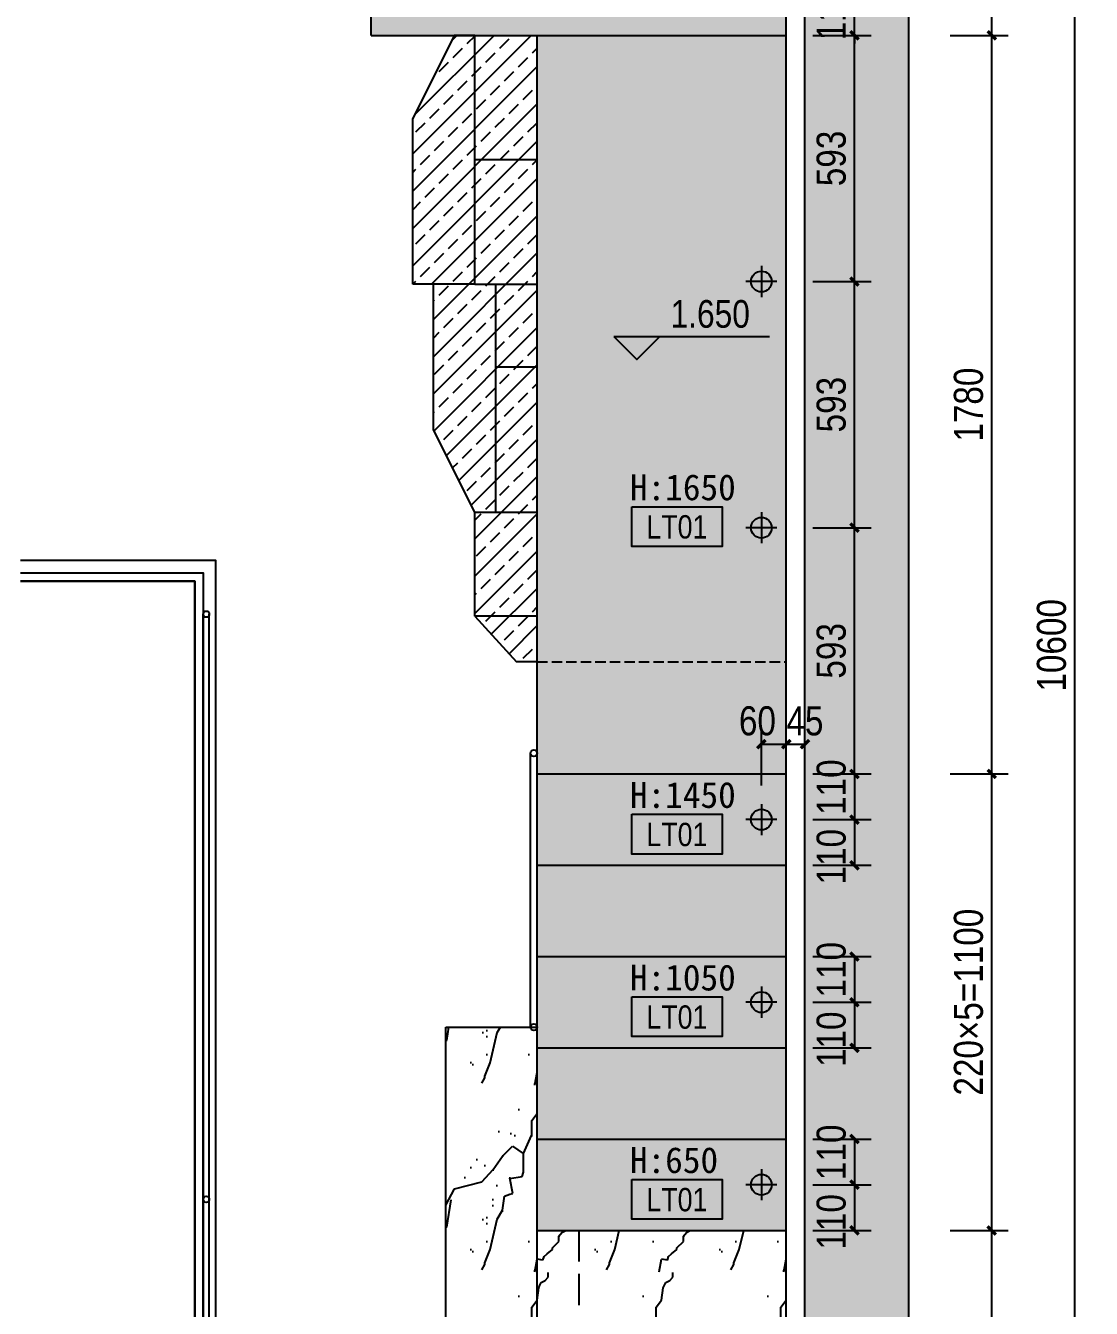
# Model space of a CAD drawing. Extents: x 9928 to 93764, y -101273 to -34887.
# Drawn here: x 39201 to 41769, y -84690 to -81599 of the extents above; entities that cross this region are included whole.
import ezdxf
from ezdxf.enums import TextEntityAlignment as Align

# ---------------------------------------------------------------- set-up
doc = ezdxf.new("R2010")
doc.units = 0
doc.header["$LTSCALE"] = 1000
doc.header["$MEASUREMENT"] = 0
doc.linetypes.add('CENTER', pattern=[2, 1.25, -0.25, 0.25, -0.25])
doc.linetypes.add('DASH', pattern=[0.35, 0.25, -0.1])
doc.layers.add('_0', color=7, linetype='Continuous', lineweight=25)
doc.layers.add('MATERAL LIST-A1$0$MATERAL LIST-A1$0$A-ANNO-NOTE', color=4, linetype='Continuous', lineweight=9)
for name, color, linetype in [('A', 163, 'CENTER'), ('A-ANNO-DIMS', 6, 'Continuous'), ('A-ANNO-NOTE', 4, 'Continuous'), ('A-FLOR-HRAL', 42, 'Continuous'), ('A-FLOR-STRS', 54, 'Continuous'), ('A-FURN-PATT-251', 251, 'Continuous'), ('A-WALL-PATT-252', 252, 'Continuous'), ('LIGHT190', 190, 'Continuous'), ('MATERAL LIST-A1$0$MATERAL LIST-A1$0$A-ANNO-RNME', 1, 'Continuous')]:
    doc.layers.add(name, color=color, linetype=linetype)
doc.styles.add('DIM_T3', font='ARIALN.TTF')
doc.styles.add('EN', font='ARIALN.TTF')
doc.styles.add('MATERAL LIST-A1$0$MATERAL LIST-A1$0$EN1', font='ARIALN.TTF', dxfattribs={"height": 2.5})
doc.dimstyles.new('_TCH_ARCH&&20', dxfattribs={"dimtxt": 70, "dimasz": 20, "dimexe": 40, "dimexo": 40, "dimgap": 20, "dimtad": 1, "dimdec": 0, "dimzin": 0, "dimdsep": 46, "dimtxsty": 'DIM_T3', "dimblk": 'ARCHTICK', "dimcen": 0.09, "dimclrd": 6, "dimclre": 6, "dimclrt": 6, "dimazin": 2, "dimtfac": 1, "dimtdec": 0, "dimtix": 1, "dimtmove": 2, "dimatfit": 3, "dimfxl": 100, "dimfxlon": 1, "dimtolj": 1, "dimtzin": 0, "dimarcsym": 0})
pattern_1 = [(41.98721, (250, 34.286), (599.99999, 450.00001), [9.6097, -2008.4338]), (68.19859, (107.143, 19.286), (300, 900), [34.6189, -2388.7052]), (60.945396, (100, 2.143), (299.99998, 450.000013), [14.708, -3073.9809]), (90, (107.14, 15), (300, -2e-14), [4.2857, -445.7143]), (71.56505, (247.14, 25.71), (6e-07, 450), [9.0351, -939.6482]), (171.469234, (247.143, 25.714), (-300, 3e-06), [14.4455, -3019.1166]), (79.2157, (227.143, -2.143), (300.000001, 1800), [30.5394, -3176.0943]), (62.132996, (1.429, 135), (1199.9999854, 2250.0000088), [70.2946, -14691.5649]), (0, (5.75, 201), (0, 450), [0, -300]), (64.983107, (200, 282.857), (600.0000015, 1349.999999), [47.2941, -4918.5894]), (81.43911, (315.714, 105), (599.999999, 4049.9999745), [67.177, -14040.0018]), (82.874984, (150, 145.714), (299.999982, 2250.0000023), [34.5525, -7221.4794]), (76.75948, (120, 51.429), (300.000003, 1349.999999), [74.8468, -7784.0652]), (0, (73.23, 51.65), (0, 450), [0, -300]), (0, (78.05, 46.83), (0, 450), [0, -300]), (0, (111.8, 70.9), (0, 450), [0, -300]), (0, (102.15, 123.9), (0, 450), [0, -300]), (59.036243, (137.143, 124.286), (299.999976, 450.000013), [24.9898, -5222.8668]), (0, (149.97, 144.9), (0, 450), [0, -300]), (0, (111.8, 128.7), (0, 450), [0, -300]), (0, (126.26, 157.62), (0, 450), [0, -300]), (0, (111.8, 114.27), (0, 450), [0, -300]), (50.19443, (285.714, 83.57), (300, 450), [11.1575, -2331.9174]), (90, (285.7, 70.7), (300, -2e-14), [12.8571, -437.1428]), (43.66778, (270, 55.714), (900.000001, 899.999998), [21.7242, -4540.3476]), (90, (270, 51.43), (300, -2e-14), [4.2857, -445.7143]), (39.80557, (257.143, 40.714), (599.999986, 450.000018), [16.7362, -3497.8761]), (0, (213, 70.9), (0, 450), [0, -300]), (0, (286.37, 84.5), (0, 450), [0, -300]), (0, (286.37, 84.5), (0, 450), [0, -300]), (29.357753, (292.857, 92.143), (899.999998, 450.000003), [26.2251, -2727.4089]), (0, (285.33, 114.27), (0, 450), [0, -300]), (146.30993, (200, 282.857), (-600.000004, 449.999992), [30.9047, -3214.0914]), (8.130102, (167.143, 222.857), (2999.999979, 449.9999973), [30.3046, -6333.6564]), (47.862405, (100, 214.286), (1200.0000005, 1349.9999987), [40.4566, -8455.4247]), (14.620874, (34.286, 197.143), (1799.999995, 450.0000188), [67.9135, -7063.005]), (0, (58.77, 225.06), (0, 450), [0, -300]), (18.43495, (154.286, 180), (1200, 449.999999), [13.5526, -2832.4972]), (16.69924, (167.14, 184.29), (299.99999, 2.5e-05), [7.4574, -1558.5886]), (101.093723, (174.286, 186.429), (-600.0000052, 3149.9999705), [37.1222, -7758.5496]), (0, (135.9, 205.8), (0, 450), [0, -300]), (0, (167, 223.7), (0, 450), [0, -300]), (0, (126.26, 172.08), (0, 450), [0, -300]), (0, (87.7, 268.4), (0, 450), [0, -300]), (0, (73.23, 249.15), (0, 450), [0, -300]), (44.144903, (150, 276.429), (900.0000015, 900), [33.8439, -7073.3706]), (54.582945, (127.143, 244.286), (300.0000008, 449.9999982), [39.4413, -8243.2212]), (0, (150.4, 276.73), (0, 450), [0, -300]), (0, (106.98, 253.97), (0, 450), [0, -300]), (0, (150.4, 276.73), (0, 450), [0, -300]), (0, (127.2, 243.6), (0, 450), [0, -300]), (75.06858, (197.14, 227.14), (300, 1350), [11.0887, -2317.5375]), (90, (200, 237.86), (300, -2e-14), [45, -405]), (50.19443, (252.86, 426.43), (300, 450), [11.1575, -2331.9174]), (0, (169.64, 331.04), (0, 450), [0, -300]), (0, (179.3, 326.22), (0, 450), [0, -300]), (0, (140.7, 335.86), (0, 450), [0, -300]), (0, (188.9, 388.84), (0, 450), [0, -300]), (53.130102, (220, 362.143), (300, 450), [21.4286, -4478.5713]), (90, (220, 325.7), (300, -2e-14), [36.4286, -413.5714]), (0, (220.05, 326.44), (0, 450), [0, -300]), (23.19859, (242.86, 422.14), (900, 450), [10.8797, -2273.8522]), (66.03751, (240, 415.71), (300, 900), [7.0349, -1470.2938]), (66.03751, (237.14, 409.29), (300, 900), [7.0349, -1470.2938]), (81.869898, (232.857, 379.286), (300.0000013, 2250), [30.3046, -6333.6564]), (90, (260, 435), (300, -2e-14), [10.7143, -439.2857]), (0, (227.05, 450), (0, 450), [0, -300])]

# ---------------------------------------------------------------- blocks, each defined once
blk = doc.blocks.new('basesisi')
at = {"layer": 'A-FURN-PATT-251'}
for points in [[(28243.4, -82887.1), (28713.4, -82887.1), (28713.4, -85967.1), (26113.4, -85967.1)], [(28243.4, -82937.1), (28663.4, -82937.1), (28663.4, -85917.1), (26113.4, -85917.1)]]:
    blk.add_lwpolyline(points, dxfattribs=at)
blk = doc.blocks.new('aslidufhasldifuhaf')
at = {"layer": 'A-FURN-PATT-251'}
h = blk.add_hatch(dxfattribs=at)
h.set_pattern_fill('碎沙', color=256, scale=20)
h.set_pattern_definition([(37.5, (0, 0), (-1.600031, 48.941324), [0, -38.608, 0, -43.18, 0, -41.275]), (7.5, (0, 0), (44.95233, 71.68251), [0, -20.828, 0, -34.798, 0, -13.335]), (327.5, (-31.24, 0), (79.099237, 0.143718), [0, -12.7, 0, -45.72, 0, -59.69]), (317.5, (-31.24, 0), (76.355645, 22.29293), [0, -6.35, 0, -29.972, 0, -34.29])])
h.paths.add_polyline_path([(19187.9, -90621.1), (19437.9, -90621.1), (19437.9, -76798.2), (19187.9, -76798.2)])
h = blk.add_hatch(dxfattribs=at)
h.set_pattern_fill('大理石', color=256, scale=100)
h.set_pattern_definition(pattern_1)
h.paths.add_polyline_path([(18542.9, -84502.1), (19142.9, -84502.1), (19142.9, -80012.1), (18742.9, -80012.1), (18742.9, -77252.1), (18142.9, -77252.1), (18142.9, -78812.1), (17342.9, -78812.1), (17342.9, -80812.6), (18142.9, -80812.6), (18142.9, -81622.1), (18542.9, -81622.1)])
h = blk.add_hatch(dxfattribs=at)
h.set_pattern_fill('ANSI33', color=256, scale=20)
h.set_pattern_definition([(45, (0, 0), (-44.90128, 44.90128), []), (45, (44.9, 0), (-44.90128, 44.90128), [31.75, -15.875])])
h.paths.add_polyline_path([(18542.9, -81622.1), (18392.9, -81622.1), (18392.9, -81922.1), (18542.9, -81922.1)])
h.paths.add_polyline_path([(18542.9, -81922.1), (18392.9, -81922.1), (18392.9, -82222.1), (18542.9, -82222.1)])
h.paths.add_polyline_path([(18392.9, -81622.1), (18342.9, -81622.1), (18242.9, -81822.1), (18242.9, -82222.1), (18392.9, -82222.1)])
h.paths.add_polyline_path([(18542.9, -82222.1), (18442.9, -82222.1), (18442.9, -82422.1), (18542.9, -82422.1)])
h.paths.add_polyline_path([(18542.9, -82422.1), (18442.9, -82422.1), (18442.9, -82772.1), (18542.9, -82772.1)])
h.paths.add_polyline_path([(18442.9, -82222.1), (18392.9, -82222.1), (18292.9, -82222.1), (18292.9, -82572.1), (18392.9, -82772.1), (18442.9, -82772.1)])
h.paths.add_polyline_path([(18542.9, -82772.1), (18392.9, -82772.1), (18392.9, -83022.1), (18542.9, -83022.1)])
h.paths.add_polyline_path([(18542.9, -83022.1), (18392.9, -83022.1), (18492.9, -83132.1), (18542.9, -83132.1)])
h = blk.add_hatch(dxfattribs=at)
h.set_pattern_fill('大理石', color=256, scale=100)
h.set_pattern_definition(pattern_1)
h.paths.add_polyline_path([(19142.9, -84502.1), (18542.9, -84502.1), (18542.9, -85102.1), (19142.9, -85102.1)])
h.paths.add_polyline_path([(19142.9, -85102.1), (18542.9, -85102.1), (18542.9, -86084.6), (19142.9, -86084.6)])
h.paths.add_polyline_path([(18542.9, -84012.1), (18322.9, -84012.1), (18322.9, -85102.1), (18542.9, -85102.1)])
h.paths.add_polyline_path([(19142.9, -86099.6), (18542.9, -86099.6), (18542.9, -86372.1), (18694.2, -86372.1, -0.935274), (18992.9, -86392.1, -0.935274), (18694.2, -86412.1), (18542.9, -86412.1), (18542.9, -86792.1), (19142.9, -86792.1), (19142.9, -86592.1)])
at = {"layer": 'A-FLOR-HRAL'}
for p, q in [((18392.9, -82222.1), (18392.9, -81622.1)), ((18392.9, -81622.1), (18542.9, -81622.1)), ((18542.9, -83132.1), (18542.9, -81622.1)), ((18542.9, -81922.1), (18392.9, -81922.1)), ((18392.9, -82222.1), (18542.9, -82222.1)), ((18442.9, -82772.1), (18442.9, -82222.1)), ((18542.9, -82422.1), (18442.9, -82422.1)), ((18542.9, -82772.1), (18392.9, -82772.1)), ((18392.9, -83022.1), (18392.9, -82772.1)), ((18542.9, -83022.1), (18392.9, -83022.1)), ((18392.9, -83022.1), (18492.9, -83132.1)), ((18542.9, -83132.1), (18492.9, -83132.1))]:
    blk.add_line(p, q, dxfattribs=at)
at = {"layer": 'A-FLOR-HRAL', "color": 1}
for p, q in [((18526.9, -84012.1), (18526.9, -83352.1)), ((18542.9, -84012.1), (18542.9, -83352.1))]:
    blk.add_line(p, q, dxfattribs=at)
for centre in [(18534.9, -83352.1), (18534.9, -84012.1)]:
    blk.add_circle(centre, 8, dxfattribs=at)
at = {"layer": 'A-FLOR-STRS'}
for p, q in [((19187.9, -90621.1), (19187.9, -76798.2)), ((19437.9, -90621.1), (19437.9, -76798.2)), ((19142.9, -86592.1), (19142.9, -80012.1)), ((18142.9, -81622.1), (18142.9, -80812.6)), ((18142.9, -81622.1), (18542.9, -81622.1)), ((18542.9, -86792.1), (18542.9, -81622.1)), ((18542.9, -81622.1), (19142.9, -81622.1)), ((18542.9, -83402.1), (19142.9, -83402.1)), ((18542.9, -83622.1), (19142.9, -83622.1)), ((18542.9, -83842.1), (19142.9, -83842.1)), ((18322.9, -85102.1), (18322.9, -84012.1)), ((18322.9, -84012.1), (18542.9, -84012.1)), ((18542.9, -84062.1), (19142.9, -84062.1)), ((18542.9, -84282.1), (19142.9, -84282.1)), ((18542.9, -84502.1), (19142.9, -84502.1))]:
    blk.add_line(p, q, dxfattribs=at)
at = {"layer": 'A-FLOR-STRS', "color": 251}
for p, q in [((17737.9, -85837.1), (17737.9, -83017.1)), ((17752.9, -85837.1), (17752.9, -83017.1))]:
    blk.add_line(p, q, dxfattribs=at)
at = {"layer": 'A-FLOR-STRS', "linetype": 'DASH', "ltscale": 0.3}
blk.add_line((18642.9, -84502.1), (18642.9, -86642.1), dxfattribs=at)
at = {"layer": 'A-FLOR-STRS', "color": 251}
for points in [[(17297.9, -82887.1), (17767.9, -82887.1), (17767.9, -85967.1), (15167.9, -85967.1)], [(17297.9, -82917.1), (17737.9, -82917.1), (17737.9, -85937.1), (15167.9, -85937.1)], [(15167.9, -85917.1), (17717.9, -85917.1), (17717.9, -82937.1), (17297.9, -82937.1)]]:
    blk.add_lwpolyline(points, dxfattribs=at)
for centre in [(17745.4, -83017.1), (17745.4, -84427.1)]:
    blk.add_circle(centre, 7.5, dxfattribs=at)
at = {"layer": 'A-FURN-PATT-251', "linetype": 'DASH', "ltscale": 0.1}
blk.add_line((18542.9, -83132.1), (19142.9, -83132.1), dxfattribs=at)
at = {"layer": 'A-WALL-PATT-252'}
for p, q in [((18342.9, -81622.1), (18242.9, -81822.1)), ((18392.9, -81622.1), (18342.9, -81622.1)), ((18242.9, -82222.1), (18242.9, -81822.1)), ((18392.9, -82222.1), (18242.9, -82222.1)), ((18292.9, -82572.1), (18292.9, -82222.1)), ((18392.9, -82772.1), (18292.9, -82572.1))]:
    blk.add_line(p, q, dxfattribs=at)
at = {"layer": '_0', "color": 6}
blk.add_blockref('basesisi', (-10945.5, 0), dxfattribs=at)
blk = doc.blocks.new('_ArchTick')
at = {"color": 0, "linetype": 'ByBlock', "const_width": 0.4}
blk.add_lwpolyline([(-0.5, -0.5), (0.5, 0.5)], dxfattribs=at)
blk = doc.blocks.new('*D554')
at = {"layer": 'A-ANNO-DIMS', "color": 6, "lineweight": -2, "transparency": 16777216}
for p, q in [((41428.9, -84502.1), (41568.9, -84502.1)), ((41528.9, -85992.1), (41528.9, -84502.1)), ((41428.9, -85992.1), (41568.9, -85992.1))]:
    blk.add_line(p, q, dxfattribs=at)
at = {"layer": 'Defpoints', "color": 0, "transparency": 16777216}
for p in [(40433.9, -84502.1), (41528.9, -84502.1), (40433.9, -85992.1)]:
    blk.add_point(p, dxfattribs=at)
at = {"layer": 'A-ANNO-DIMS', "color": 6, "lineweight": -2, "transparency": 16777216, "xscale": 20, "yscale": 20, "zscale": 20}
for p, rotation in [((41528.9, -84502.1), 90), ((41528.9, -85992.1), 270)]:
    blk.add_blockref('_ArchTick', p, dxfattribs=dict(at, rotation=rotation))
at = {"layer": 'A-ANNO-DIMS', "color": 6, "transparency": 16777216, "insert": (41473.2, -85247.1), "char_height": 70, "attachment_point": 5, "rotation": 90, "style": 'DIM_T3'}
blk.add_mtext('\\A1;1490', dxfattribs=at)
blk = doc.blocks.new('*D555')
at = {"layer": 'A-ANNO-DIMS', "color": 6, "lineweight": -2, "transparency": 16777216}
for p, q in [((41428.9, -83402.1), (41568.9, -83402.1)), ((41528.9, -84502.1), (41528.9, -83402.1)), ((41428.9, -84502.1), (41568.9, -84502.1))]:
    blk.add_line(p, q, dxfattribs=at)
at = {"layer": 'Defpoints', "color": 0, "transparency": 16777216}
for p in [(41033.9, -83402.1), (41528.9, -83402.1), (40433.9, -84502.1)]:
    blk.add_point(p, dxfattribs=at)
at = {"layer": 'A-ANNO-DIMS', "color": 6, "lineweight": -2, "transparency": 16777216, "xscale": 20, "yscale": 20, "zscale": 20}
for p, rotation in [((41528.9, -83402.1), 90), ((41528.9, -84502.1), 270)]:
    blk.add_blockref('_ArchTick', p, dxfattribs=dict(at, rotation=rotation))
at = {"layer": 'A-ANNO-DIMS', "color": 6, "transparency": 16777216, "insert": (41473.2, -83952.1), "char_height": 70, "attachment_point": 5, "rotation": 90, "style": 'DIM_T3'}
blk.add_mtext('\\A1;220×5=1100', dxfattribs=at)
blk = doc.blocks.new('*D556')
at = {"layer": 'A-ANNO-DIMS', "color": 6, "lineweight": -2, "transparency": 16777216}
for p, q in [((41428.9, -81622.1), (41568.9, -81622.1)), ((41528.9, -83402.1), (41528.9, -81622.1)), ((41428.9, -83402.1), (41568.9, -83402.1))]:
    blk.add_line(p, q, dxfattribs=at)
at = {"layer": 'Defpoints', "color": 0, "transparency": 16777216}
for p in [(41033.9, -81622.1), (41528.9, -81622.1), (41033.9, -83402.1)]:
    blk.add_point(p, dxfattribs=at)
at = {"layer": 'A-ANNO-DIMS', "color": 6, "lineweight": -2, "transparency": 16777216, "xscale": 20, "yscale": 20, "zscale": 20}
for p, rotation in [((41528.9, -81622.1), 90), ((41528.9, -83402.1), 270)]:
    blk.add_blockref('_ArchTick', p, dxfattribs=dict(at, rotation=rotation))
at = {"layer": 'A-ANNO-DIMS', "color": 6, "transparency": 16777216, "insert": (41473.2, -82512.1), "char_height": 70, "attachment_point": 5, "rotation": 90, "style": 'DIM_T3'}
blk.add_mtext('\\A1;1780', dxfattribs=at)
blk = doc.blocks.new('*D557')
at = {"layer": 'A-ANNO-DIMS', "color": 6, "lineweight": -2, "transparency": 16777216}
for p, q in [((41428.9, -81402.1), (41568.9, -81402.1)), ((41528.9, -81622.1), (41528.9, -81402.1)), ((41428.9, -81622.1), (41568.9, -81622.1))]:
    blk.add_line(p, q, dxfattribs=at)
at = {"layer": 'Defpoints', "color": 0, "transparency": 16777216}
for p in [(41033.9, -81402.1), (41528.9, -81402.1), (41033.9, -81622.1)]:
    blk.add_point(p, dxfattribs=at)
at = {"layer": 'A-ANNO-DIMS', "color": 6, "lineweight": -2, "transparency": 16777216, "xscale": 20, "yscale": 20, "zscale": 20}
for p, rotation in [((41528.9, -81402.1), 90), ((41528.9, -81622.1), 270)]:
    blk.add_blockref('_ArchTick', p, dxfattribs=dict(at, rotation=rotation))
at = {"layer": 'A-ANNO-DIMS', "color": 6, "transparency": 16777216, "insert": (41473.2, -81512.1), "char_height": 70, "attachment_point": 5, "rotation": 90, "style": 'DIM_T3'}
blk.add_mtext('\\A1;220', dxfattribs=at)
blk = doc.blocks.new('*D564')
at = {"layer": 'A-ANNO-DIMS', "color": 6, "lineweight": -2, "transparency": 16777216}
for p, q in [((41628.9, -77792.1), (41768.9, -77792.1)), ((41728.9, -88392.1), (41728.9, -77792.1)), ((41628.9, -88392.1), (41768.9, -88392.1))]:
    blk.add_line(p, q, dxfattribs=at)
at = {"layer": 'Defpoints', "color": 0, "transparency": 16777216}
for p in [(41078.9, -77792.1), (41728.9, -77792.1), (41078.9, -88392.1)]:
    blk.add_point(p, dxfattribs=at)
at = {"layer": 'A-ANNO-DIMS', "color": 6, "lineweight": -2, "transparency": 16777216, "xscale": 20, "yscale": 20, "zscale": 20}
for p, rotation in [((41728.9, -77792.1), 90), ((41728.9, -88392.1), 270)]:
    blk.add_blockref('_ArchTick', p, dxfattribs=dict(at, rotation=rotation))
at = {"layer": 'A-ANNO-DIMS', "color": 6, "transparency": 16777216, "insert": (41673.2, -83092.1), "char_height": 70, "attachment_point": 5, "rotation": 90, "style": 'DIM_T3'}
blk.add_mtext('\\A1;10600', dxfattribs=at)
blk = doc.blocks.new('ASLIDUFHASDF')
at = {"layer": 'A', "ltscale": 0.3}
blk.add_line((19187.9, -90751.2), (19187.9, -76645.8), dxfattribs=at)
blk = doc.blocks.new('dengsdlu')
at = {"layer": 'LIGHT190'}
for p, q in [((357969.3, -144956), (357969.3, -145106)), ((358044.3, -145031), (357894.3, -145031))]:
    blk.add_line(p, q, dxfattribs=at)
blk.add_circle((357969.3, -145031), 50, dxfattribs=at)
blk = doc.blocks.new('*D583')
at = {"layer": 'Defpoints', "color": 0, "transparency": 16777216}
for p in [(51830.3, -83330.2), (51770.3, -84392.1), (51830.3, -84392.1)]:
    blk.add_point(p, dxfattribs=at)
at = {"layer": 'LIGHT190', "lineweight": -2, "transparency": 16777216}
for p, q in [((51770.3, -83430.2), (51770.3, -83290.2)), ((51830.3, -83430.2), (51830.3, -83290.2)), ((51770.3, -83330.2), (51830.3, -83330.2))]:
    blk.add_line(p, q, dxfattribs=at)
at = {"layer": 'LIGHT190', "lineweight": -2, "transparency": 16777216, "xscale": 20, "yscale": 20, "zscale": 20, "rotation": 180}
blk.add_blockref('_ArchTick', (51770.3, -83330.2), dxfattribs=at)
at = {"layer": 'LIGHT190', "lineweight": -2, "transparency": 16777216, "xscale": 20, "yscale": 20, "zscale": 20}
blk.add_blockref('_ArchTick', (51830.3, -83330.2), dxfattribs=at)
at = {"layer": 'LIGHT190', "transparency": 16777216, "insert": (51760.8, -83274.5), "char_height": 70, "attachment_point": 5, "style": 'DIM_T3'}
blk.add_mtext('\\A1;60', dxfattribs=at)
blk = doc.blocks.new('*D584')
at = {"layer": 'Defpoints', "color": 0, "transparency": 16777216}
for p in [(51875.3, -83330.2), (51830.3, -84392.1), (51875.3, -84392.1)]:
    blk.add_point(p, dxfattribs=at)
at = {"layer": 'LIGHT190', "lineweight": -2, "transparency": 16777216}
for p, q in [((51830.3, -83430.2), (51830.3, -83290.2)), ((51875.3, -83430.2), (51875.3, -83290.2)), ((51830.3, -83330.2), (51875.3, -83330.2))]:
    blk.add_line(p, q, dxfattribs=at)
at = {"layer": 'LIGHT190', "lineweight": -2, "transparency": 16777216, "xscale": 20, "yscale": 20, "zscale": 20, "rotation": 180}
blk.add_blockref('_ArchTick', (51830.3, -83330.2), dxfattribs=at)
at = {"layer": 'LIGHT190', "lineweight": -2, "transparency": 16777216, "xscale": 20, "yscale": 20, "zscale": 20}
blk.add_blockref('_ArchTick', (51875.3, -83330.2), dxfattribs=at)
at = {"layer": 'LIGHT190', "transparency": 16777216, "insert": (51875.3, -83274.6), "char_height": 70, "attachment_point": 5, "style": 'DIM_T3'}
blk.add_mtext('\\A1;45', dxfattribs=at)
blk = doc.blocks.new('*D585')
at = {"layer": 'Defpoints', "color": 0, "transparency": 16777216}
for p in [(51807.8, -82808.8), (51994.7, -82808.8), (51830.3, -83402.1)]:
    blk.add_point(p, dxfattribs=at)
at = {"layer": 'LIGHT190', "lineweight": -2, "transparency": 16777216}
for p, q in [((51894.7, -82808.8), (52034.7, -82808.8)), ((51994.7, -83402.1), (51994.7, -82808.8)), ((51894.7, -83402.1), (52034.7, -83402.1))]:
    blk.add_line(p, q, dxfattribs=at)
at = {"layer": 'LIGHT190', "lineweight": -2, "transparency": 16777216, "xscale": 20, "yscale": 20, "zscale": 20}
for p, rotation in [((51994.7, -82808.8), 90), ((51994.7, -83402.1), 270)]:
    blk.add_blockref('_ArchTick', p, dxfattribs=dict(at, rotation=rotation))
at = {"layer": 'LIGHT190', "transparency": 16777216, "insert": (51938.9, -83105.4), "char_height": 70, "attachment_point": 5, "rotation": 90, "style": 'DIM_T3'}
blk.add_mtext('\\A1;593', dxfattribs=at)
blk = doc.blocks.new('*D586')
at = {"layer": 'Defpoints', "color": 0, "transparency": 16777216}
for p in [(51807.8, -82215.4), (51994.7, -82215.4), (51807.8, -82808.8)]:
    blk.add_point(p, dxfattribs=at)
at = {"layer": 'LIGHT190', "lineweight": -2, "transparency": 16777216}
for p, q in [((51894.7, -82215.4), (52034.7, -82215.4)), ((51994.7, -82808.8), (51994.7, -82215.4)), ((51894.7, -82808.8), (52034.7, -82808.8))]:
    blk.add_line(p, q, dxfattribs=at)
at = {"layer": 'LIGHT190', "lineweight": -2, "transparency": 16777216, "xscale": 20, "yscale": 20, "zscale": 20}
for p, rotation in [((51994.7, -82215.4), 90), ((51994.7, -82808.8), 270)]:
    blk.add_blockref('_ArchTick', p, dxfattribs=dict(at, rotation=rotation))
at = {"layer": 'LIGHT190', "transparency": 16777216, "insert": (51938.9, -82512.1), "char_height": 70, "attachment_point": 5, "rotation": 90, "style": 'DIM_T3'}
blk.add_mtext('\\A1;593', dxfattribs=at)
blk = doc.blocks.new('*D587')
at = {"layer": 'Defpoints', "color": 0, "transparency": 16777216}
for p in [(51830.3, -81622.1), (51994.7, -81622.1), (51807.8, -82215.4)]:
    blk.add_point(p, dxfattribs=at)
at = {"layer": 'LIGHT190', "lineweight": -2, "transparency": 16777216}
for p, q in [((51894.7, -81622.1), (52034.7, -81622.1)), ((51994.7, -82215.4), (51994.7, -81622.1)), ((51894.7, -82215.4), (52034.7, -82215.4))]:
    blk.add_line(p, q, dxfattribs=at)
at = {"layer": 'LIGHT190', "lineweight": -2, "transparency": 16777216, "xscale": 20, "yscale": 20, "zscale": 20}
for p, rotation in [((51994.7, -81622.1), 90), ((51994.7, -82215.4), 270)]:
    blk.add_blockref('_ArchTick', p, dxfattribs=dict(at, rotation=rotation))
at = {"layer": 'LIGHT190', "transparency": 16777216, "insert": (51938.9, -81918.8), "char_height": 70, "attachment_point": 5, "rotation": 90, "style": 'DIM_T3'}
blk.add_mtext('\\A1;593', dxfattribs=at)
blk = doc.blocks.new('*D590')
at = {"layer": 'Defpoints', "color": 0, "transparency": 16777216}
for p in [(51830.3, -83402.1), (51807.8, -83512.1), (51994.7, -83512.1)]:
    blk.add_point(p, dxfattribs=at)
at = {"layer": 'LIGHT190', "lineweight": -2, "transparency": 16777216}
for p, q in [((51894.7, -83402.1), (52034.7, -83402.1)), ((51994.7, -83402.1), (51994.7, -83512.1)), ((51894.7, -83512.1), (52034.7, -83512.1))]:
    blk.add_line(p, q, dxfattribs=at)
at = {"layer": 'LIGHT190', "lineweight": -2, "transparency": 16777216, "xscale": 20, "yscale": 20, "zscale": 20}
for p, rotation in [((51994.7, -83402.1), 90), ((51994.7, -83512.1), 270)]:
    blk.add_blockref('_ArchTick', p, dxfattribs=dict(at, rotation=rotation))
at = {"layer": 'LIGHT190', "transparency": 16777216, "insert": (51938.9, -83433.9), "char_height": 70, "attachment_point": 5, "rotation": 90, "style": 'DIM_T3'}
blk.add_mtext('\\A1;110', dxfattribs=at)
blk = doc.blocks.new('*D591')
at = {"layer": 'Defpoints', "color": 0, "transparency": 16777216}
for p in [(51807.8, -83512.1), (51830.3, -83622.1), (51994.7, -83622.1)]:
    blk.add_point(p, dxfattribs=at)
at = {"layer": 'LIGHT190', "lineweight": -2, "transparency": 16777216}
for p, q in [((51894.7, -83512.1), (52034.7, -83512.1)), ((51994.7, -83512.1), (51994.7, -83622.1)), ((51894.7, -83622.1), (52034.7, -83622.1))]:
    blk.add_line(p, q, dxfattribs=at)
at = {"layer": 'LIGHT190', "lineweight": -2, "transparency": 16777216, "xscale": 20, "yscale": 20, "zscale": 20}
for p, rotation in [((51994.7, -83512.1), 90), ((51994.7, -83622.1), 270)]:
    blk.add_blockref('_ArchTick', p, dxfattribs=dict(at, rotation=rotation))
at = {"layer": 'LIGHT190', "transparency": 16777216, "insert": (51938.9, -83601.5), "char_height": 70, "attachment_point": 5, "rotation": 90, "style": 'DIM_T3'}
blk.add_mtext('\\A1;110', dxfattribs=at)
blk = doc.blocks.new('*D592')
at = {"layer": 'Defpoints', "color": 0, "transparency": 16777216}
for p in [(51807.8, -81512.1), (51994.7, -81512.1), (51830.3, -81622.1)]:
    blk.add_point(p, dxfattribs=at)
at = {"layer": 'LIGHT190', "lineweight": -2, "transparency": 16777216}
for p, q in [((51894.7, -81512.1), (52034.7, -81512.1)), ((51994.7, -81512.1), (51994.7, -81492.1)), ((51994.7, -81622.1), (51994.7, -81512.1)), ((51894.7, -81622.1), (52034.7, -81622.1)), ((51994.7, -81622.1), (51994.7, -81642.1))]:
    blk.add_line(p, q, dxfattribs=at)
at = {"layer": 'LIGHT190', "lineweight": -2, "transparency": 16777216, "xscale": 20, "yscale": 20, "zscale": 20}
for p, rotation in [((51994.7, -81512.1), 270), ((51994.7, -81622.1), 90)]:
    blk.add_blockref('_ArchTick', p, dxfattribs=dict(at, rotation=rotation))
at = {"layer": 'LIGHT190', "transparency": 16777216, "insert": (51938.9, -81567.1), "char_height": 70, "attachment_point": 5, "rotation": 90, "style": 'DIM_T3'}
blk.add_mtext('\\A1;110', dxfattribs=at)
blk = doc.blocks.new('*D579')
at = {"layer": 'Defpoints', "color": 0, "transparency": 16777216}
for p in [(51830.3, -83842.1), (51807.8, -83952.1), (51994.7, -83952.1)]:
    blk.add_point(p, dxfattribs=at)
at = {"layer": 'LIGHT190', "lineweight": -2, "transparency": 16777216}
for p, q in [((51894.7, -83842.1), (52034.7, -83842.1)), ((51994.7, -83842.1), (51994.7, -83952.1)), ((51894.7, -83952.1), (52034.7, -83952.1))]:
    blk.add_line(p, q, dxfattribs=at)
at = {"layer": 'LIGHT190', "lineweight": -2, "transparency": 16777216, "xscale": 20, "yscale": 20, "zscale": 20}
for p, rotation in [((51994.7, -83842.1), 90), ((51994.7, -83952.1), 270)]:
    blk.add_blockref('_ArchTick', p, dxfattribs=dict(at, rotation=rotation))
at = {"layer": 'LIGHT190', "transparency": 16777216, "insert": (51938.9, -83873.9), "char_height": 70, "attachment_point": 5, "rotation": 90, "style": 'DIM_T3'}
blk.add_mtext('\\A1;110', dxfattribs=at)
blk = doc.blocks.new('*D580')
at = {"layer": 'Defpoints', "color": 0, "transparency": 16777216}
for p in [(51807.8, -83952.1), (51830.3, -84062.1), (51994.7, -84062.1)]:
    blk.add_point(p, dxfattribs=at)
at = {"layer": 'LIGHT190', "lineweight": -2, "transparency": 16777216}
for p, q in [((51894.7, -83952.1), (52034.7, -83952.1)), ((51994.7, -83952.1), (51994.7, -84062.1)), ((51894.7, -84062.1), (52034.7, -84062.1))]:
    blk.add_line(p, q, dxfattribs=at)
at = {"layer": 'LIGHT190', "lineweight": -2, "transparency": 16777216, "xscale": 20, "yscale": 20, "zscale": 20}
for p, rotation in [((51994.7, -83952.1), 90), ((51994.7, -84062.1), 270)]:
    blk.add_blockref('_ArchTick', p, dxfattribs=dict(at, rotation=rotation))
at = {"layer": 'LIGHT190', "transparency": 16777216, "insert": (51938.9, -84041.5), "char_height": 70, "attachment_point": 5, "rotation": 90, "style": 'DIM_T3'}
blk.add_mtext('\\A1;110', dxfattribs=at)
blk = doc.blocks.new('*D581')
at = {"layer": 'Defpoints', "color": 0, "transparency": 16777216}
for p in [(51830.3, -84282.1), (51807.8, -84392.1), (51994.7, -84392.1)]:
    blk.add_point(p, dxfattribs=at)
at = {"layer": 'LIGHT190', "lineweight": -2, "transparency": 16777216}
for p, q in [((51894.7, -84282.1), (52034.7, -84282.1)), ((51994.7, -84282.1), (51994.7, -84392.1)), ((51894.7, -84392.1), (52034.7, -84392.1))]:
    blk.add_line(p, q, dxfattribs=at)
at = {"layer": 'LIGHT190', "lineweight": -2, "transparency": 16777216, "xscale": 20, "yscale": 20, "zscale": 20}
for p, rotation in [((51994.7, -84282.1), 90), ((51994.7, -84392.1), 270)]:
    blk.add_blockref('_ArchTick', p, dxfattribs=dict(at, rotation=rotation))
at = {"layer": 'LIGHT190', "transparency": 16777216, "insert": (51938.9, -84313.9), "char_height": 70, "attachment_point": 5, "rotation": 90, "style": 'DIM_T3'}
blk.add_mtext('\\A1;110', dxfattribs=at)
blk = doc.blocks.new('*D582')
at = {"layer": 'Defpoints', "color": 0, "transparency": 16777216}
for p in [(51807.8, -84392.1), (51830.3, -84502.1), (51994.7, -84502.1)]:
    blk.add_point(p, dxfattribs=at)
at = {"layer": 'LIGHT190', "lineweight": -2, "transparency": 16777216}
for p, q in [((51894.7, -84392.1), (52034.7, -84392.1)), ((51994.7, -84392.1), (51994.7, -84502.1)), ((51894.7, -84502.1), (52034.7, -84502.1))]:
    blk.add_line(p, q, dxfattribs=at)
at = {"layer": 'LIGHT190', "lineweight": -2, "transparency": 16777216, "xscale": 20, "yscale": 20, "zscale": 20}
for p, rotation in [((51994.7, -84392.1), 90), ((51994.7, -84502.1), 270)]:
    blk.add_blockref('_ArchTick', p, dxfattribs=dict(at, rotation=rotation))
at = {"layer": 'LIGHT190', "transparency": 16777216, "insert": (51938.9, -84481.5), "char_height": 70, "attachment_point": 5, "rotation": 90, "style": 'DIM_T3'}
blk.add_mtext('\\A1;110', dxfattribs=at)
blk = doc.blocks.new('MATERAL LIST-A1$0$MATERAL LIST-A1$0$MATID')
blk.add_lwpolyline([(0, 3.4), (7.75, 3.4), (7.75, 0), (0, 0)], close=True)
at = {"style": 'MATERAL LIST-A1$0$MATERAL LIST-A1$0$EN1'}
blk.add_attdef('XX-XX', text='', height=2, dxfattribs=at).set_placement((175.67, 0.67), align=Align.CENTER)
blk = doc.blocks.new('DFGHFGH')
at = {"layer": 'A-ANNO-NOTE'}
blk.add_line((367305.1, -290440.9), (368431.1, -290440.9), dxfattribs=at)
blk.add_lwpolyline([(367305.1, -290440.9), (367471.4, -290607.2), (367637.6, -290440.9)], dxfattribs=at)
at = {"layer": 'A-ANNO-NOTE', "style": 'EN'}
blk.add_attdef('±0.000', (367715.9, -290376.4), '', height=200, dxfattribs=at)
blk = doc.blocks.new('dengju 2')
at = {"layer": 'LIGHT190', "xscale": 0.5, "yscale": 0.5, "zscale": 0.5}
for p in [(-127214.3, -9699.9), (-127214.3, -10293.3), (-127214.3, -10996.6), (-127214.3, -11436.6), (-127214.3, -11876.6)]:
    blk.add_blockref('dengsdlu', p, dxfattribs=at)
at = {"layer": 'MATERAL LIST-A1$0$MATERAL LIST-A1$0$A-ANNO-RNME'}
ref = blk.add_blockref('MATERAL LIST-A1$0$MATERAL LIST-A1$0$MATID', (51457.9, -82853.6), dxfattribs=dict(at, xscale=28.12499999999996, yscale=28.12499999999996, zscale=28.12499999999996))
ref.add_attrib('XX-XX', 'LT01', dxfattribs={"layer": '0', "height": 56.25, "style": 'MATERAL LIST-A1$0$MATERAL LIST-A1$0$EN1'}).set_placement((51566.9, -82834.7), align=Align.CENTER)
ref = blk.add_blockref('MATERAL LIST-A1$0$MATERAL LIST-A1$0$MATID', (51457.9, -83595), dxfattribs=dict(at, xscale=28.12499999999996, yscale=28.12499999999996, zscale=28.12499999999996))
ref.add_attrib('XX-XX', 'LT01', dxfattribs={"layer": '0', "height": 56.25, "style": 'MATERAL LIST-A1$0$MATERAL LIST-A1$0$EN1'}).set_placement((51566.9, -83576.1), align=Align.CENTER)
ref = blk.add_blockref('MATERAL LIST-A1$0$MATERAL LIST-A1$0$MATID', (51457.9, -84035), dxfattribs=dict(at, xscale=28.12499999999996, yscale=28.12499999999996, zscale=28.12499999999996))
ref.add_attrib('XX-XX', 'LT01', dxfattribs={"layer": '0', "height": 56.25, "style": 'MATERAL LIST-A1$0$MATERAL LIST-A1$0$EN1'}).set_placement((51566.9, -84016.1), align=Align.CENTER)
ref = blk.add_blockref('MATERAL LIST-A1$0$MATERAL LIST-A1$0$MATID', (51457.9, -84475), dxfattribs=dict(at, xscale=28.12499999999996, yscale=28.12499999999996, zscale=28.12499999999996))
ref.add_attrib('XX-XX', 'LT01', dxfattribs={"layer": '0', "height": 56.25, "style": 'MATERAL LIST-A1$0$MATERAL LIST-A1$0$EN1'}).set_placement((51566.9, -84456.1), align=Align.CENTER)
at = {"layer": 'MATERAL LIST-A1$0$MATERAL LIST-A1$0$A-ANNO-NOTE', "char_height": 62.5, "width": 333.87, "attachment_point": 1, "style": 'MATERAL LIST-A1$0$MATERAL LIST-A1$0$EN1'}
for s, insert in [('{\\fSimSun|b0|i0|c134|p2;H:\\fSimSun|b0|i0|c0|p2;165\\fSimSun|b0|i0|c134|p2;0}', (51453.6, -82680)), ('{\\fSimSun|b0|i0|c134|p2;H:\\fSimSun|b0|i0|c0|p2;145\\fSimSun|b0|i0|c134|p2;0}', (51453.6, -83421.4)), ('{\\fSimSun|b0|i0|c134|p2;H:\\fSimSun|b0|i0|c0|p2;105\\fSimSun|b0|i0|c134|p2;0}', (51453.6, -83861.4)), ('{\\fSimSun|b0|i0|c134|p2;H:\\fSimSun|b0|i0|c0|p2;65\\fSimSun|b0|i0|c134|p2;0}', (51453.6, -84301.4))]:
    blk.add_mtext(s, dxfattribs=dict(at, insert=insert))
at = {"layer": 'LIGHT190'}
for base, p1, p2, picture, middle in [((51994.7, -81512.1), (51830.3, -81622.1), (51807.8, -81512.1), '*D592', (51938.9, -81567.1)), ((51994.7, -81622.1), (51807.8, -82215.4), (51830.3, -81622.1), '*D587', (51938.9, -81918.8)), ((51994.7, -82215.4), (51807.8, -82808.8), (51807.8, -82215.4), '*D586', (51938.9, -82512.1)), ((51994.7, -82808.8), (51830.3, -83402.1), (51807.8, -82808.8), '*D585', (51938.9, -83105.4))]:
    dim = blk.add_linear_dim(base=base, p1=p1, p2=p2, angle=90, dimstyle='_TCH_ARCH&&20', override={"dimclrd": 256, "dimclre": 256, "dimclrt": 256}, dxfattribs=at)
    dim.commit()
    dim.dimension.update_dxf_attribs({"geometry": picture, "text_midpoint": middle})
for base, p1, p2, picture, middle in [((51830.3, -83330.2), (51770.3, -84392.1), (51830.3, -84392.1), '*D583', (51760.8, -83274.5)), ((51875.3, -83330.2), (51830.3, -84392.1), (51875.3, -84392.1), '*D584', (51875.3, -83274.6))]:
    dim = blk.add_linear_dim(base=base, p1=p1, p2=p2, dimstyle='_TCH_ARCH&&20', override={"dimclrd": 256, "dimclre": 256, "dimclrt": 256}, dxfattribs=at)
    dim.commit()
    dim.dimension.update_dxf_attribs({"geometry": picture, "text_midpoint": middle, "dimtype": 128})
for base, p1, p2, picture, middle in [((51994.7, -83512.1), (51830.3, -83402.1), (51807.8, -83512.1), '*D590', (51938.9, -83433.9)), ((51994.7, -83622.1), (51807.8, -83512.1), (51830.3, -83622.1), '*D591', (51938.9, -83601.5)), ((51994.7, -83952.1), (51830.3, -83842.1), (51807.8, -83952.1), '*D579', (51938.9, -83873.9)), ((51994.7, -84062.1), (51807.8, -83952.1), (51830.3, -84062.1), '*D580', (51938.9, -84041.5)), ((51994.7, -84392.1), (51830.3, -84282.1), (51807.8, -84392.1), '*D581', (51938.9, -84313.9)), ((51994.7, -84502.1), (51807.8, -84392.1), (51830.3, -84502.1), '*D582', (51938.9, -84481.5))]:
    dim = blk.add_linear_dim(base=base, p1=p1, p2=p2, angle=90, dimstyle='_TCH_ARCH&&20', override={"dimclrd": 256, "dimclre": 256, "dimclrt": 256}, dxfattribs=at)
    dim.commit()
    dim.dimension.update_dxf_attribs({"geometry": picture, "text_midpoint": middle, "dimtype": 128})

msp = doc.modelspace()

# ---------------------------------------------------------------- block references
for name, p in [('aslidufhasldifuhaf', (21891, 0)), ('dengju 2', (-10796.4, 0))]:
    msp.add_blockref(name, p)
at = {"layer": '_0', "color": 6}
msp.add_blockref('ASLIDUFHASDF', (21891, 0), dxfattribs=at)
at = {"layer": 'A-ANNO-NOTE', "xscale": 0.3333333333333334, "yscale": 0.3333333333333334, "zscale": 0.3333333333333334}
msp.add_blockref('DFGHFGH', (-81816.8, 14465.4), dxfattribs=at).add_auto_attribs({'±0.000': '1.650'})

# ---------------------------------------------------------------- dimensions: what is measured, and where the dimension line sits
at = {"layer": 'A-ANNO-DIMS'}
for base, p1, p2, picture, middle in [((41728.9, -77792.1), (41078.9, -88392.1), (41078.9, -77792.1), '*D564', (41673.2, -83092.1)), ((41528.9, -81402.1), (41033.9, -81622.1), (41033.9, -81402.1), '*D557', (41473.2, -81512.1)), ((41528.9, -81622.1), (41033.9, -83402.1), (41033.9, -81622.1), '*D556', (41473.2, -82512.1)), ((41528.9, -84502.1), (40433.9, -85992.1), (40433.9, -84502.1), '*D554', (41473.2, -85247.1))]:
    dim = msp.add_linear_dim(base=base, p1=p1, p2=p2, angle=90, dimstyle='_TCH_ARCH&&20', dxfattribs=at)
    dim.commit()
    dim.dimension.update_dxf_attribs({"geometry": picture, "text_midpoint": middle})
dim = msp.add_linear_dim(base=(41528.9, -83402.1), p1=(40433.9, -84502.1), p2=(41033.9, -83402.1), angle=90, text='220×5=<>', dimstyle='_TCH_ARCH&&20', dxfattribs=at)
dim.commit()
dim.dimension.update_dxf_attribs({"geometry": '*D555', "text_midpoint": (41473.2, -83952.1)})

doc.saveas('drawing.dxf')
